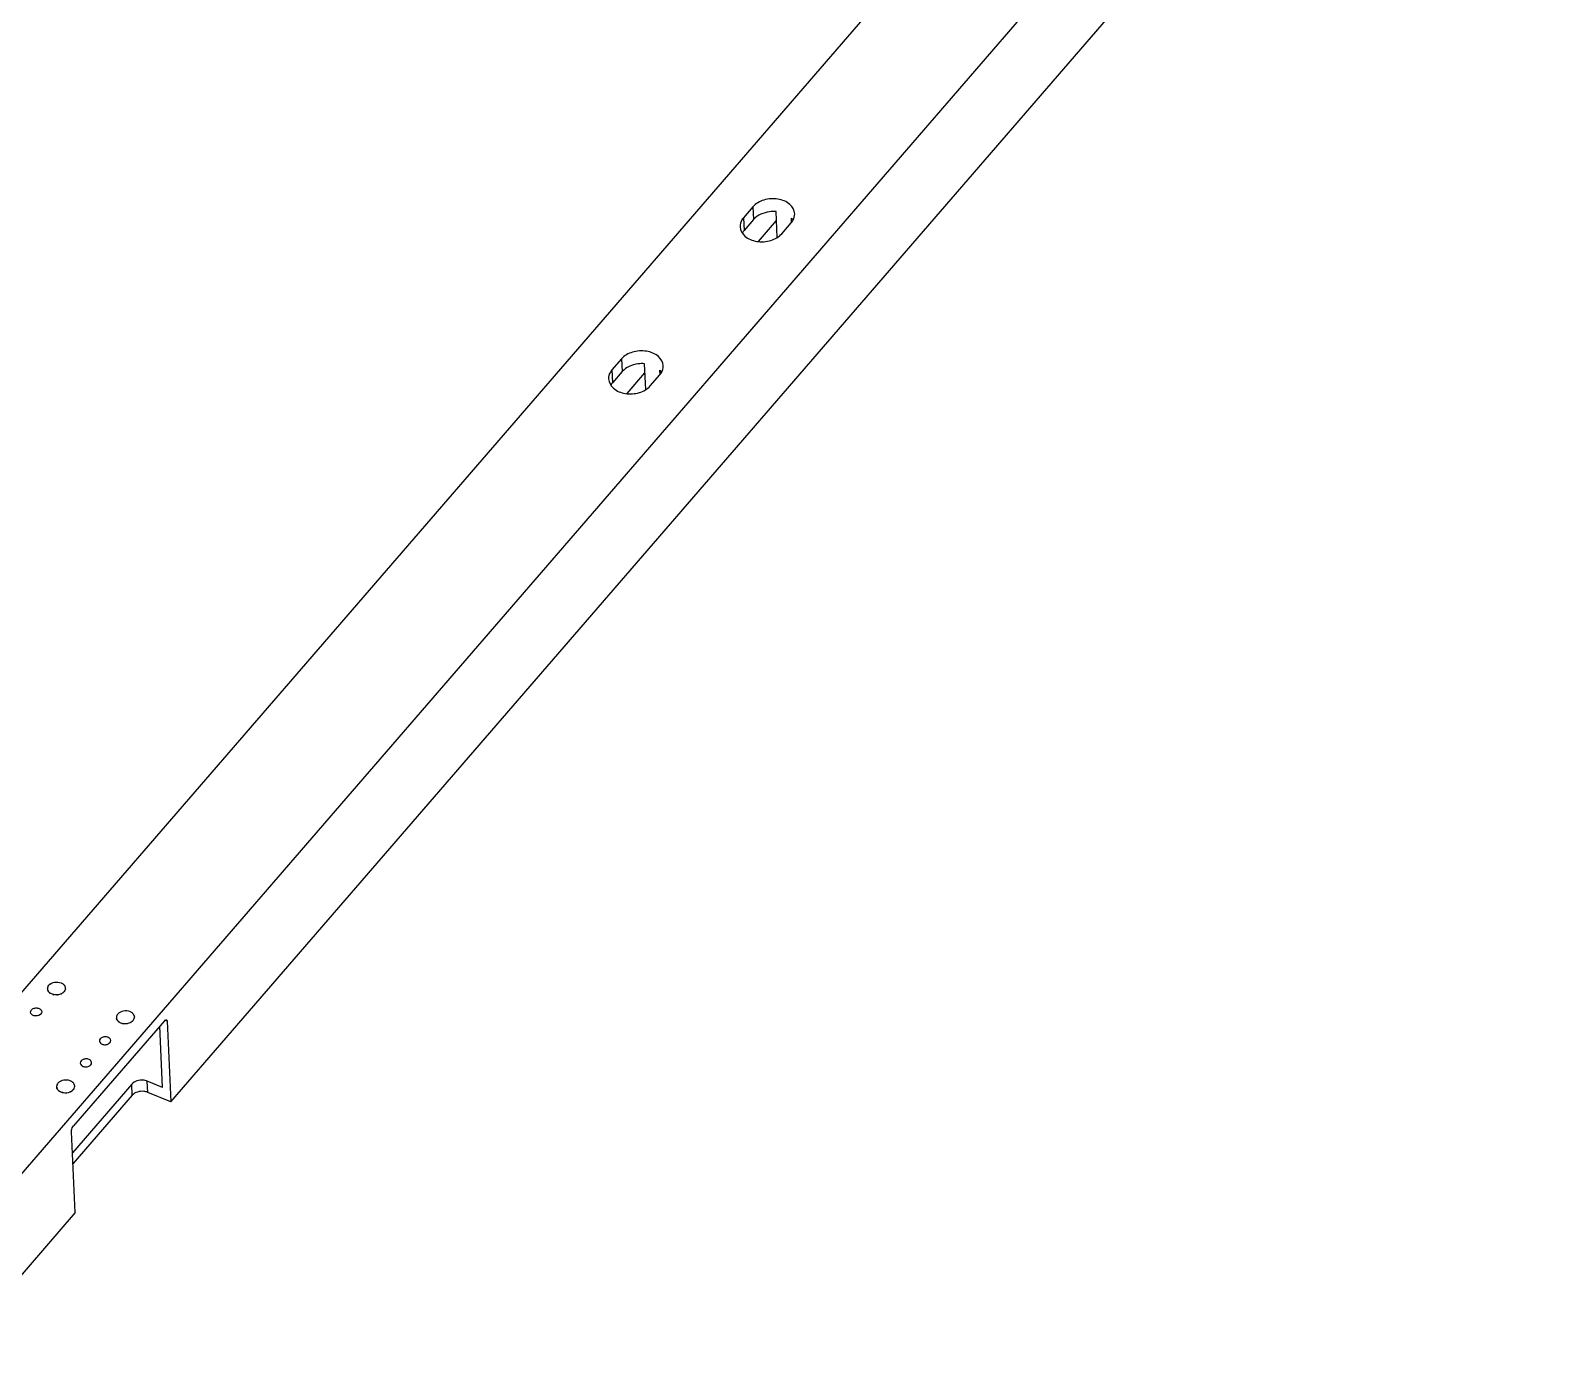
# Model space of a CAD drawing. Header units: millimetres. Extents: x 1409 to 26878, y 589 to 5187.
# Drawn here: x 5775.5 to 5943.3, y 1241 to 1388.6 of the extents above; entities that cross this region are included whole.
import ezdxf

# ---------------------------------------------------------------- set-up
doc = ezdxf.new("R2010")
doc.units = ezdxf.units.MM
doc.layers.add('02___PRT_ALL_AXES', color=7, linetype='Continuous')

msp = doc.modelspace()

# ---------------------------------------------------------------- linework, layer by layer
at = {"color": 7, "linetype": 'Continuous'}
for p, q in [((5752.6607, 1256.8843), (5930.5423, 1462.6873)), ((5943.2616, 1457.3774), (5765.38, 1251.5743)), ((5791.0092, 1270.0395), (5917.3117, 1416.1673)), ((5855.4297, 1369.1093), (5854.3717, 1367.8852)), ((5854.3717, 1367.8852), (5854.4384, 1366.4708)), ((5855.4965, 1367.695), (5854.4384, 1366.4708)), ((5855.4297, 1369.1093), (5855.4965, 1367.695)), ((5858.1153, 1365.7133), (5857.9805, 1368.5664)), ((5859.6985, 1367.3909), (5859.6764, 1367.8584)), ((5856.0439, 1365.2782), (5858.0274, 1367.5732)), ((5858.6114, 1366.1152), (5859.6695, 1367.3393)), ((5840.8817, 1352.2778), (5839.8237, 1351.0537)), ((5839.8237, 1351.0537), (5839.8905, 1349.6394)), ((5840.9485, 1350.8635), (5839.8905, 1349.6394)), ((5840.8817, 1352.2778), (5840.9485, 1350.8635)), ((5843.5673, 1348.8818), (5843.4326, 1351.7349)), ((5845.1506, 1350.5595), (5845.1285, 1351.0269)), ((5841.4959, 1348.4468), (5843.4795, 1350.7417)), ((5844.0635, 1349.2837), (5845.1215, 1350.5078)), ((5777.326, 1282.537), (5777.3506, 1282.5433)), ((5777.3513, 1282.5338), (5777.326, 1282.537)), ((5777.3294, 1282.5056), (5777.3536, 1282.5126)), ((5777.3549, 1282.5032), (5777.3294, 1282.5056)), ((5777.3346, 1282.4743), (5777.3585, 1282.4821)), ((5777.3603, 1282.4727), (5777.3346, 1282.4743)), ((5777.3419, 1282.4433), (5777.3652, 1282.4518)), ((5777.3677, 1282.4425), (5777.3419, 1282.4433)), ((5777.351, 1282.4126), (5777.3738, 1282.4217)), ((5777.3769, 1282.4126), (5777.351, 1282.4126)), ((5777.362, 1282.3822), (5777.3843, 1282.3921)), ((5777.3879, 1282.383), (5777.362, 1282.3822)), ((5777.3749, 1282.3523), (5777.3966, 1282.3628)), ((5777.4008, 1282.3539), (5777.3749, 1282.3523)), ((5777.3897, 1282.3228), (5777.4108, 1282.3339)), ((5777.4155, 1282.3252), (5777.3897, 1282.3228)), ((5777.4063, 1282.2938), (5777.4267, 1282.3056)), ((5777.4319, 1282.297), (5777.4063, 1282.2938)), ((5777.4247, 1282.2655), (5777.4444, 1282.2778)), ((5777.4501, 1282.2694), (5777.4247, 1282.2655)), ((5777.5705, 1282.1104), (5777.5851, 1282.1259)), ((5777.5939, 1282.1189), (5777.5705, 1282.1104)), ((5777.6003, 1282.0876), (5777.614, 1282.1034)), ((5777.6231, 1282.0967), (5777.6003, 1282.0876)), ((5777.6315, 1282.0657), (5777.6442, 1282.0819)), ((5777.6538, 1282.0755), (5777.6315, 1282.0657)), ((5778.9076, 1282.0056), (5778.8883, 1282.0174)), ((5778.8995, 1282.0229), (5778.9076, 1282.0056)), ((5779.1768, 1282.2233), (5779.1937, 1282.2098)), ((5779.2181, 1282.2368), (5779.1934, 1282.2415)), ((5779.2005, 1282.2497), (5779.2181, 1282.2368)), ((5779.3659, 1282.5359), (5779.3402, 1282.5327)), ((5779.3419, 1282.5422), (5779.3659, 1282.5359)), ((5779.3703, 1282.5675), (5779.3449, 1282.5635)), ((5779.3459, 1282.573), (5779.3703, 1282.5675)), ((5779.3728, 1282.5991), (5779.3476, 1282.5943)), ((5779.3481, 1282.6038), (5779.3728, 1282.5991)), ((5779.3483, 1282.6347), (5779.3734, 1282.6307)), ((5779.3734, 1282.6307), (5779.3484, 1282.6252)), ((5778.0077, 1281.9086), (5778.0097, 1281.9269)), ((5778.0224, 1281.924), (5778.0077, 1281.9086)), ((5778.0502, 1281.8997), (5778.0511, 1281.918)), ((5778.4479, 1281.881), (5778.4388, 1281.8979)), ((5778.4522, 1281.8992), (5778.4479, 1281.881)), ((5778.4923, 1281.8858), (5778.4822, 1281.9024)), ((5778.4954, 1281.9041), (5778.4923, 1281.8858)), ((5778.8696, 1281.9881), (5778.8511, 1282.0005)), ((5778.8626, 1282.0056), (5778.8696, 1281.9881)), ((5790.3055, 1279.0326), (5780.2542, 1267.4036)), ((5784.9576, 1279.3511), (5784.9822, 1279.3573)), ((5784.9829, 1279.3479), (5784.9576, 1279.3511)), ((5784.9609, 1279.3196), (5784.9852, 1279.3266)), ((5784.9865, 1279.3172), (5784.9609, 1279.3196)), ((5784.9662, 1279.2884), (5784.9901, 1279.2961)), ((5784.9919, 1279.2868), (5784.9662, 1279.2884)), ((5784.9734, 1279.2573), (5784.9968, 1279.2658)), ((5784.9993, 1279.2565), (5784.9734, 1279.2573)), ((5784.9826, 1279.2266), (5785.0054, 1279.2358)), ((5785.0085, 1279.2266), (5784.9826, 1279.2266)), ((5784.9936, 1279.1963), (5785.0159, 1279.2061)), ((5785.0195, 1279.1971), (5784.9936, 1279.1963)), ((5785.0065, 1279.1663), (5785.0282, 1279.1768)), ((5785.0324, 1279.1679), (5785.0065, 1279.1663)), ((5785.0213, 1279.1368), (5785.0424, 1279.148)), ((5785.0471, 1279.1392), (5785.0213, 1279.1368)), ((5785.0379, 1279.1079), (5785.0583, 1279.1196)), ((5785.0635, 1279.1111), (5785.0379, 1279.1079)), ((5785.0563, 1279.0795), (5785.0759, 1279.0919)), ((5785.0817, 1279.0835), (5785.0563, 1279.0795)), ((5785.2021, 1278.9245), (5785.2167, 1278.9399)), ((5785.2254, 1278.9329), (5785.2021, 1278.9245)), ((5785.2319, 1278.9016), (5785.2456, 1278.9175)), ((5785.2547, 1278.9107), (5785.2319, 1278.9016)), ((5785.2631, 1278.8797), (5785.2758, 1278.896)), ((5785.2854, 1278.8895), (5785.2631, 1278.8797)), ((5785.6393, 1278.7226), (5785.6413, 1278.7409)), ((5785.654, 1278.7381), (5785.6393, 1278.7226)), ((5785.6818, 1278.7138), (5785.6827, 1278.7321)), ((5786.0795, 1278.6951), (5786.0704, 1278.712)), ((5786.0838, 1278.7132), (5786.0795, 1278.6951)), ((5786.1239, 1278.6999), (5786.1138, 1278.7165)), ((5786.127, 1278.7181), (5786.1239, 1278.6999)), ((5786.5012, 1278.8021), (5786.4827, 1278.8145)), ((5786.4942, 1278.8196), (5786.5012, 1278.8021)), ((5786.5391, 1278.8197), (5786.5199, 1278.8315)), ((5786.5311, 1278.8369), (5786.5391, 1278.8197)), ((5786.8084, 1279.0373), (5786.8253, 1279.0238)), ((5786.8497, 1279.0508), (5786.825, 1279.0556)), ((5786.8321, 1279.0638), (5786.8497, 1279.0508)), ((5786.9975, 1279.3499), (5786.9718, 1279.3468)), ((5786.9735, 1279.3562), (5786.9975, 1279.3499)), ((5787.0019, 1279.3815), (5786.9765, 1279.3775)), ((5786.9775, 1279.387), (5787.0019, 1279.3815)), ((5787.0044, 1279.4131), (5786.9792, 1279.4084)), ((5786.9797, 1279.4179), (5787.0044, 1279.4131)), ((5786.9799, 1279.4487), (5787.005, 1279.4447)), ((5787.005, 1279.4447), (5786.98, 1279.4392)), ((5790.5867, 1278.9851), (5790.3304, 1279.0921)), ((5790.5867, 1278.9851), (5791.0092, 1270.0395)), ((5790.1028, 1271.631), (5789.7819, 1278.4267)), ((5786.6856, 1272.0164), (5780.1163, 1264.4159)), ((5786.7441, 1270.7789), (5786.6856, 1272.0164)), ((5790.1028, 1271.631), (5788.4069, 1272.339)), ((5788.4653, 1271.1014), (5788.4069, 1272.339)), ((5778.3449, 1271.7004), (5778.3695, 1271.7066)), ((5778.3702, 1271.6972), (5778.3449, 1271.7004)), ((5778.3482, 1271.669), (5778.3725, 1271.6759)), ((5778.3738, 1271.6665), (5778.3482, 1271.669)), ((5778.3535, 1271.6377), (5778.3774, 1271.6454)), ((5778.3792, 1271.6361), (5778.3535, 1271.6377)), ((5778.3607, 1271.6067), (5778.3841, 1271.6151)), ((5778.3866, 1271.6059), (5778.3607, 1271.6067)), ((5778.3699, 1271.576), (5778.3927, 1271.5851)), ((5778.3958, 1271.5759), (5778.3699, 1271.576)), ((5778.3809, 1271.5456), (5778.4032, 1271.5554)), ((5778.4068, 1271.5464), (5778.3809, 1271.5456)), ((5778.3938, 1271.5156), (5778.4155, 1271.5261)), ((5778.4197, 1271.5172), (5778.3938, 1271.5156)), ((5778.4086, 1271.4862), (5778.4297, 1271.4973)), ((5778.4344, 1271.4885), (5778.4086, 1271.4862)), ((5778.4252, 1271.4572), (5778.4456, 1271.469)), ((5778.4508, 1271.4604), (5778.4252, 1271.4572)), ((5778.4436, 1271.4288), (5778.4632, 1271.4412)), ((5778.469, 1271.4328), (5778.4436, 1271.4288)), ((5778.5894, 1271.2738), (5778.604, 1271.2892)), ((5778.6127, 1271.2822), (5778.5894, 1271.2738)), ((5778.6192, 1271.2509), (5778.6329, 1271.2668)), ((5778.642, 1271.2601), (5778.6192, 1271.2509)), ((5778.6504, 1271.229), (5778.6631, 1271.2453)), ((5778.6727, 1271.2389), (5778.6504, 1271.229)), ((5779.0266, 1271.072), (5779.0286, 1271.0903)), ((5779.0413, 1271.0874), (5779.0266, 1271.072)), ((5779.0691, 1271.0631), (5779.07, 1271.0814)), ((5779.4668, 1271.0444), (5779.4577, 1271.0613)), ((5779.4711, 1271.0626), (5779.4668, 1271.0444)), ((5779.5112, 1271.0492), (5779.5011, 1271.0658)), ((5779.5143, 1271.0674), (5779.5112, 1271.0492)), ((5779.8885, 1271.1515), (5779.87, 1271.1639)), ((5779.8815, 1271.1689), (5779.8885, 1271.1515)), ((5779.9264, 1271.169), (5779.9072, 1271.1808)), ((5779.9184, 1271.1862), (5779.9264, 1271.169)), ((5786.7441, 1270.7789), (5780.1748, 1263.1784)), ((5780.1957, 1271.3866), (5780.2126, 1271.3731)), ((5780.237, 1271.4002), (5780.2123, 1271.4049)), ((5780.2194, 1271.4131), (5780.237, 1271.4002)), ((5780.3848, 1271.6993), (5780.3591, 1271.6961)), ((5780.3608, 1271.7056), (5780.3848, 1271.6993)), ((5780.3892, 1271.7308), (5780.3638, 1271.7269)), ((5780.3648, 1271.7364), (5780.3892, 1271.7308)), ((5780.3917, 1271.7624), (5780.3665, 1271.7577)), ((5780.367, 1271.7672), (5780.3917, 1271.7624)), ((5780.3672, 1271.798), (5780.3923, 1271.7941)), ((5780.3923, 1271.7941), (5780.3673, 1271.7886)), ((5791.0092, 1270.0395), (5788.4653, 1271.1014)), ((5780.4288, 1257.7984), (5780.0064, 1266.744)), ((5780.4288, 1257.7984), (5765.8809, 1240.9669))]:
    msp.add_line(p, q, dxfattribs=at)
for centre, radius, start, end in [((5777.8484, 1282.576), 0.4989, 182.70362, 183.760881), ((5777.8498, 1282.5761), 0.5002, 184.849196, 187.296388), ((5777.8539, 1282.5767), 0.5044, 188.380926, 190.814669), ((5777.8607, 1282.5781), 0.5114, 191.891196, 194.302671), ((5777.8702, 1282.5806), 0.5212, 195.367379, 197.748415), ((5777.8823, 1282.5846), 0.5339, 198.797839, 201.141111), ((5777.8966, 1282.5903), 0.5493, 202.172201, 204.471382), ((5777.9106, 1282.5968), 0.5648, 205.478621, 206.842434), ((5777.9167, 1282.5999), 0.5715, 206.841563, 207.727753), ((5777.9314, 1282.6079), 0.5883, 208.718596, 210.914987), ((5777.9514, 1282.6201), 0.6118, 211.877603, 214.017516), ((5777.9728, 1282.6348), 0.6377, 214.954464, 217.035923), ((5778.0904, 1282.7464), 0.8002, 229.058971, 230.848159), ((5778.114, 1282.7758), 0.8379, 231.629795, 233.36487), ((5778.137, 1282.8072), 0.8768, 234.122975, 235.806327), ((5778.1592, 1282.8403), 0.9167, 236.542024, 238.176266), ((5778.1803, 1282.8747), 0.9571, 238.890759, 240.478659), ((5778.2001, 1282.9103), 0.9978, 241.173206, 242.717627), ((5778.388, 1283.0668), 1.1625, 294.093703, 295.225134), ((5778.3936, 1283.055), 1.1495, 295.226758, 295.492137), ((5778.4057, 1283.0302), 1.1218, 296.115976, 297.544323), ((5778.4241, 1282.9953), 1.0825, 298.185343, 299.648132), ((5778.4442, 1282.9605), 1.0423, 300.305082, 301.805227), ((5778.4658, 1282.9262), 1.0017, 302.479407, 304.019838), ((5778.5381, 1282.8291), 0.8806, 309.372053, 311.050611), ((5778.5639, 1282.7999), 0.8416, 311.806532, 313.536572), ((5778.5901, 1282.7726), 0.8037, 314.315921, 316.099859), ((5778.6105, 1282.7531), 0.7755, 316.907988, 317.516961), ((5778.6196, 1282.7448), 0.7632, 317.515325, 318.746385), ((5778.6428, 1282.7248), 0.7325, 319.572726, 321.470426), ((5778.6687, 1282.7045), 0.6997, 322.325536, 324.282221), ((5778.8138, 1282.629), 0.5352, 343.94598, 346.285308), ((5778.8263, 1282.626), 0.5223, 347.333109, 349.710848), ((5778.8339, 1282.6247), 0.5146, 350.776377, 351.247005), ((5778.8369, 1282.6242), 0.5116, 351.245677, 353.184089), ((5778.8435, 1282.6235), 0.5049, 354.25872, 356.690713), ((5778.8496, 1282.6233), 0.4988, 1.309148, 2.703581), ((5778.8479, 1282.6233), 0.5005, 357.774659, 0.220964), ((5778.2758, 1283.0903), 1.1934, 251.737729, 253.108402), ((5778.2859, 1283.1239), 1.2285, 253.710385, 255.054843), ((5778.2942, 1283.1558), 1.2614, 255.645804, 256.966769), ((5778.3009, 1283.1855), 1.2918, 257.547902, 258.848035), ((5778.3061, 1283.2126), 1.3195, 259.420508, 260.702407), ((5778.3156, 1283.3066), 1.414, 273.773578, 274.997674), ((5778.316, 1283.3023), 1.4098, 275.541558, 276.029774), ((5778.3163, 1283.2997), 1.4071, 276.029682, 276.768982), ((5778.3174, 1283.291), 1.3983, 277.314312, 278.54755), ((5778.3195, 1283.2775), 1.3846, 279.09621, 280.337567), ((5778.3613, 1283.1306), 1.2317, 290.168765, 291.510869), ((5778.3742, 1283.0982), 1.1968, 292.111749, 293.479806), ((5785.48, 1279.39), 0.4989, 182.70362, 183.760881), ((5785.4814, 1279.3901), 0.5002, 184.849196, 187.296388), ((5785.4855, 1279.3907), 0.5044, 188.380926, 190.814669), ((5785.4923, 1279.3921), 0.5114, 191.891196, 194.302671), ((5785.5018, 1279.3947), 0.5212, 195.367379, 197.748415), ((5785.5138, 1279.3986), 0.5339, 198.797839, 201.141111), ((5785.5282, 1279.4044), 0.5493, 202.172201, 204.471382), ((5785.5422, 1279.4108), 0.5647, 205.478606, 206.836117), ((5785.5482, 1279.4139), 0.5715, 206.83527, 207.727763), ((5785.563, 1279.4219), 0.5883, 208.718596, 210.914987), ((5785.583, 1279.4341), 0.6118, 211.877603, 214.017516), ((5785.6044, 1279.4488), 0.6377, 214.954464, 217.035923), ((5785.722, 1279.5604), 0.8002, 229.058971, 230.848159), ((5785.7456, 1279.5898), 0.8379, 231.629795, 233.36487), ((5785.7686, 1279.6212), 0.8768, 234.122975, 235.806327), ((5785.7908, 1279.6543), 0.9167, 236.542024, 238.176266), ((5785.8119, 1279.6888), 0.9571, 238.890759, 240.478659), ((5785.8317, 1279.7243), 0.9978, 241.173206, 242.717627), ((5785.9074, 1279.9044), 1.1934, 251.737729, 253.108402), ((5785.9175, 1279.938), 1.2285, 253.710385, 255.054843), ((5785.9258, 1279.9698), 1.2614, 255.645804, 256.966769), ((5785.9325, 1279.9995), 1.2918, 257.547902, 258.848035), ((5785.9377, 1280.0267), 1.3195, 259.420508, 260.702407), ((5785.9472, 1280.1206), 1.414, 273.773578, 274.997674), ((5785.9476, 1280.1164), 1.4098, 275.541558, 276.026988), ((5785.9479, 1280.1137), 1.4071, 276.026894, 276.76898), ((5785.949, 1280.1051), 1.3983, 277.314312, 278.54755), ((5785.9511, 1280.0915), 1.3846, 279.09621, 280.337567), ((5785.9929, 1279.9446), 1.2317, 290.168765, 291.510869), ((5786.0058, 1279.9122), 1.1968, 292.111749, 293.479806), ((5786.0196, 1279.8809), 1.1626, 294.093718, 295.220094), ((5786.0251, 1279.8691), 1.1495, 295.2217, 295.492133), ((5786.0373, 1279.8442), 1.1218, 296.115976, 297.544323), ((5786.0557, 1279.8094), 1.0825, 298.185343, 299.648132), ((5786.0758, 1279.7746), 1.0423, 300.305082, 301.805227), ((5786.0974, 1279.7402), 1.0017, 302.479407, 304.019838), ((5786.1697, 1279.6431), 0.8806, 309.372053, 311.050611), ((5786.1955, 1279.6139), 0.8416, 311.806532, 313.536572), ((5786.2217, 1279.5866), 0.8037, 314.315921, 316.099859), ((5786.2421, 1279.5671), 0.7755, 316.907988, 317.516961), ((5786.2512, 1279.5588), 0.7632, 317.515325, 318.746385), ((5786.2744, 1279.5388), 0.7325, 319.572726, 321.470426), ((5786.3003, 1279.5185), 0.6997, 322.325536, 324.282221), ((5786.4454, 1279.443), 0.5352, 343.94598, 346.285308), ((5786.4579, 1279.4401), 0.5223, 347.333109, 349.710848), ((5786.4655, 1279.4387), 0.5146, 350.776383, 351.229837), ((5786.4685, 1279.4383), 0.5116, 351.228476, 353.184059), ((5786.4751, 1279.4375), 0.5049, 354.25872, 356.690713), ((5786.4812, 1279.4373), 0.4988, 1.309148, 2.703581), ((5786.4795, 1279.4373), 0.5005, 357.774659, 0.220964), ((5778.8673, 1271.7394), 0.4989, 182.70362, 183.760881), ((5778.8687, 1271.7395), 0.5002, 184.849196, 187.296388), ((5778.8728, 1271.7401), 0.5044, 188.380926, 190.814669), ((5778.8796, 1271.7415), 0.5114, 191.891196, 194.302671), ((5778.8891, 1271.744), 0.5212, 195.367379, 197.748415), ((5778.9011, 1271.748), 0.5339, 198.797839, 201.141111), ((5778.9155, 1271.7537), 0.5493, 202.172201, 204.471382), ((5778.9295, 1271.7602), 0.5647, 205.478606, 206.836117), ((5778.9355, 1271.7632), 0.5715, 206.83527, 207.727763), ((5778.9503, 1271.7712), 0.5883, 208.718596, 210.914987), ((5778.9703, 1271.7835), 0.6118, 211.877603, 214.017516), ((5778.9917, 1271.7982), 0.6377, 214.954464, 217.035923), ((5779.1093, 1271.9098), 0.8002, 229.058971, 230.848159), ((5779.1329, 1271.9392), 0.8379, 231.629795, 233.36487), ((5779.1559, 1271.9706), 0.8768, 234.122975, 235.806327), ((5779.1781, 1272.0036), 0.9167, 236.542024, 238.176266), ((5779.1992, 1272.0381), 0.9571, 238.890759, 240.478659), ((5779.219, 1272.0736), 0.9978, 241.173206, 242.717627), ((5779.2947, 1272.2537), 1.1934, 251.737729, 253.108402), ((5779.3048, 1272.2873), 1.2285, 253.710385, 255.054843), ((5779.3131, 1272.3192), 1.2614, 255.645804, 256.966769), ((5779.3198, 1272.3488), 1.2918, 257.547902, 258.848035), ((5779.325, 1272.376), 1.3195, 259.420508, 260.702407), ((5779.3345, 1272.47), 1.414, 273.773578, 274.997674), ((5779.3349, 1272.4657), 1.4098, 275.541558, 276.026988), ((5779.3352, 1272.4631), 1.4071, 276.026894, 276.76898), ((5779.3363, 1272.4544), 1.3983, 277.314312, 278.54755), ((5779.3384, 1272.4408), 1.3846, 279.09621, 280.337567), ((5779.3802, 1272.294), 1.2317, 290.168765, 291.510869), ((5779.3931, 1272.2616), 1.1968, 292.111749, 293.479806), ((5779.4069, 1272.2302), 1.1626, 294.093718, 295.220094), ((5779.4124, 1272.2184), 1.1495, 295.2217, 295.492133), ((5779.4246, 1272.1935), 1.1218, 296.115976, 297.544323), ((5779.443, 1272.1587), 1.0825, 298.185343, 299.648132), ((5779.4631, 1272.1239), 1.0423, 300.305082, 301.805227), ((5779.4847, 1272.0895), 1.0017, 302.479407, 304.019838), ((5779.557, 1271.9925), 0.8806, 309.372053, 311.050611), ((5779.5828, 1271.9632), 0.8416, 311.806532, 313.536572), ((5779.609, 1271.936), 0.8037, 314.315921, 316.099859), ((5779.6294, 1271.9165), 0.7755, 316.907988, 317.516961), ((5779.6385, 1271.9081), 0.7632, 317.515325, 318.746385), ((5779.6617, 1271.8882), 0.7325, 319.572726, 321.470426), ((5779.6876, 1271.8679), 0.6997, 322.325536, 324.282221), ((5779.8327, 1271.7924), 0.5352, 343.94598, 346.285308), ((5779.8452, 1271.7894), 0.5223, 347.333109, 349.710848), ((5779.8528, 1271.788), 0.5146, 350.776383, 351.229837), ((5779.8558, 1271.7876), 0.5116, 351.228476, 353.184059), ((5779.8624, 1271.7869), 0.5049, 354.25872, 356.690713), ((5779.8685, 1271.7866), 0.4988, 1.309148, 2.703581), ((5779.8668, 1271.7866), 0.5005, 357.774659, 0.220964)]:
    msp.add_arc(centre, radius, start, end, dxfattribs=at)
for points, knots in [([(5860.0468, 1368.3422), (5860.0286, 1368.7285), (5859.522, 1369.5608), (5858.1616, 1370.0558), (5856.6619, 1369.9752), (5855.7374, 1369.4653), (5855.4297, 1369.1093)], [0, 0, 0, 0, 0.20830594, 0.46519412, 0.74654448, 1, 1, 1, 1]), ([(5854.3717, 1367.8852), (5854.3084, 1367.812), (5854.0926, 1367.5215), (5853.9818, 1367.1472), (5853.9943, 1366.8823)], [0, 0, 0, 0, 0.2673484, 1, 1, 1, 1]), ([(5857.9805, 1368.5664), (5857.7407, 1368.5857), (5856.8512, 1368.5681), (5855.9235, 1368.189), (5855.4965, 1367.695)], [0, 0, 0, 0, 0.26925521, 1, 1, 1, 1]), ([(5859.6695, 1367.3393), (5859.7327, 1367.4125), (5859.9485, 1367.7029), (5860.0593, 1368.0773), (5860.0468, 1368.3422)], [0, 0, 0, 0, 0.2673484, 1, 1, 1, 1]), ([(5853.9943, 1366.8823), (5854.0125, 1366.496), (5854.5191, 1365.6636), (5855.8796, 1365.1687), (5857.3792, 1365.2493), (5858.3037, 1365.7592), (5858.6114, 1366.1152)], [0, 0, 0, 0, 0.20830594, 0.46519412, 0.74654448, 1, 1, 1, 1]), ([(5845.4988, 1351.5107), (5845.4807, 1351.897), (5844.9741, 1352.7294), (5843.6136, 1353.2243), (5842.114, 1353.1437), (5841.1894, 1352.6338), (5840.8817, 1352.2778)], [0, 0, 0, 0, 0.20830594, 0.46519412, 0.74654448, 1, 1, 1, 1]), ([(5839.8237, 1351.0537), (5839.7604, 1350.9805), (5839.5447, 1350.6901), (5839.4339, 1350.3157), (5839.4464, 1350.0508)], [0, 0, 0, 0, 0.2673484, 1, 1, 1, 1]), ([(5843.4326, 1351.7349), (5843.1928, 1351.7542), (5842.3032, 1351.7366), (5841.3755, 1351.3575), (5840.9485, 1350.8635)], [0, 0, 0, 0, 0.26925521, 1, 1, 1, 1]), ([(5845.1215, 1350.5078), (5845.1848, 1350.581), (5845.4006, 1350.8715), (5845.5113, 1351.2458), (5845.4988, 1351.5107)], [0, 0, 0, 0, 0.2673484, 1, 1, 1, 1]), ([(5839.4464, 1350.0508), (5839.4646, 1349.6645), (5839.9711, 1348.8322), (5841.3316, 1348.3372), (5842.8312, 1348.4178), (5843.7558, 1348.9277), (5844.0635, 1349.2837)], [0, 0, 0, 0, 0.20830594, 0.46519412, 0.74654448, 1, 1, 1, 1]), ([(5790.3055, 1279.0326), (5790.3233, 1279.0532), (5790.3761, 1279.1086), (5790.4657, 1279.161), (5790.5149, 1279.1405)], [0, 0, 0, 0, 0.33790844, 1, 1, 1, 1]), ([(5790.5149, 1279.1405), (5790.5514, 1279.1252), (5790.5803, 1279.0602), (5790.5858, 1279.0038), (5790.5867, 1278.9851)], [0, 0, 0, 0, 0.67779389, 1, 1, 1, 1]), ([(5788.4069, 1272.339), (5788.2625, 1272.3992), (5787.6777, 1272.5394), (5786.9772, 1272.3537), (5786.6856, 1272.0164)], [0, 0, 0, 0, 0.25973866, 1, 1, 1, 1]), ([(5788.4653, 1271.1014), (5788.3209, 1271.1617), (5787.7361, 1271.3019), (5787.0356, 1271.1162), (5786.7441, 1270.7789)], [0, 0, 0, 0, 0.25973866, 1, 1, 1, 1]), ([(5780.0064, 1266.744), (5780.0039, 1266.7969), (5780.0322, 1267.0339), (5780.1337, 1267.2641), (5780.2542, 1267.4036)], [0, 0, 0, 0, 0.22338084, 1, 1, 1, 1])]:
    msp.add_open_spline(points, degree=3, knots=knots, dxfattribs=at)
for points in [[(5859.8585, 1367.6424), (5859.8042, 1367.7193), (5859.7428, 1367.7916), (5859.6764, 1367.8584)], [(5854.4384, 1366.4708), (5854.359, 1366.3789), (5854.2882, 1366.2784), (5854.2301, 1366.1717)], [(5845.3106, 1350.811), (5845.2562, 1350.8878), (5845.1949, 1350.9601), (5845.1285, 1351.0269)], [(5839.8905, 1349.6394), (5839.811, 1349.5474), (5839.7402, 1349.4469), (5839.6822, 1349.3402)]]:
    msp.add_open_spline(points, degree=3, dxfattribs=at)
at = {"layer": '02___PRT_ALL_AXES', "color": 7, "linetype": 'Continuous'}
msp.add_line((5779.0534, 1283.1176), (5779.143, 1283.0474), dxfattribs=at)
for centre, radius, start, end in [((5777.8476, 1282.5762), 0.498, 177.592556, 182.732211), ((5777.8498, 1282.5761), 0.5002, 171.15205, 177.587429), ((5777.8524, 1282.5765), 0.5029, 182.744166, 191.249521), ((5777.8642, 1282.5737), 0.5148, 166.761286, 171.143102), ((5777.8669, 1282.5795), 0.5177, 191.252758, 198.452203), ((5777.8908, 1282.5674), 0.5422, 161.353814, 166.750536), ((5777.8909, 1282.5876), 0.543, 198.471295, 206.91711), ((5777.9169, 1282.5587), 0.5697, 158.066642, 161.369995), ((5778.2102, 1282.3054), 0.9624, 125.129941, 127.527479), ((5778.4006, 1283.038), 1.1312, 294.196163, 296.197562), ((5778.5436, 1282.3663), 0.9079, 55.837649, 59.128234), ((5778.6347, 1282.4844), 0.7586, 45.062425, 47.923574), ((5778.6645, 1282.514), 0.7166, 40.803839, 45.075628), ((5778.8054, 1282.6107), 0.545, 21.496734, 24.960553), ((5778.8174, 1282.6154), 0.532, 17.9648, 21.496191), ((5778.8324, 1282.6201), 0.5163, 10.612977, 17.980912), ((5778.8346, 1282.6254), 0.514, 347.061968, 351.14525), ((5778.846, 1282.6228), 0.5025, 2.741881, 10.606479), ((5778.8487, 1282.6231), 0.4998, 351.149871, 358.835704), ((5778.8504, 1282.623), 0.4981, 358.841957, 2.731976), ((5778.2954, 1283.161), 1.2667, 256.960488, 258.8102), ((5785.4792, 1279.3902), 0.498, 177.592556, 182.732211), ((5785.4814, 1279.3901), 0.5002, 171.15205, 177.587429), ((5785.484, 1279.3906), 0.5029, 182.744166, 191.249521), ((5785.4958, 1279.3878), 0.5148, 166.761286, 171.143102), ((5785.4985, 1279.3935), 0.5177, 191.252758, 198.452203), ((5785.5332, 1279.3784), 0.5534, 158.012063, 166.699688), ((5785.5225, 1279.4017), 0.543, 198.471295, 206.91711), ((5785.8418, 1279.1194), 0.9624, 125.129941, 127.527479), ((5785.927, 1279.9751), 1.2667, 256.960488, 258.8102), ((5786.0321, 1279.8521), 1.1312, 294.196163, 296.197562), ((5786.1605, 1279.1566), 0.9358, 57.729329, 59.984855), ((5786.2662, 1279.2984), 0.7586, 45.062425, 47.923574), ((5786.2961, 1279.328), 0.7166, 40.803839, 45.075628), ((5786.437, 1279.4247), 0.545, 21.496734, 24.960553), ((5786.449, 1279.4295), 0.532, 17.9648, 21.496191), ((5786.464, 1279.4342), 0.5163, 10.612977, 17.980912), ((5786.4662, 1279.4394), 0.514, 347.061968, 351.14525), ((5786.4776, 1279.4368), 0.5025, 2.741881, 10.606479), ((5786.4803, 1279.4372), 0.4998, 351.149871, 358.835704), ((5786.4819, 1279.4371), 0.4981, 358.841957, 2.731976), ((5779.2291, 1271.4687), 0.9624, 125.129941, 127.527479), ((5779.5478, 1271.5059), 0.9358, 57.729329, 59.984855), ((5779.6535, 1271.6477), 0.7586, 45.062425, 47.923574), ((5779.6834, 1271.6774), 0.7166, 40.803839, 45.075628), ((5779.8243, 1271.7741), 0.545, 21.496734, 24.960553), ((5779.8363, 1271.7788), 0.532, 17.9648, 21.496191), ((5778.8665, 1271.7396), 0.498, 177.592556, 182.732211), ((5778.8687, 1271.7394), 0.5002, 171.15205, 177.587429), ((5778.8713, 1271.7399), 0.5029, 182.744166, 191.249521), ((5778.8831, 1271.7371), 0.5148, 166.761286, 171.143102), ((5778.8858, 1271.7428), 0.5177, 191.252758, 198.452203), ((5778.9205, 1271.7277), 0.5534, 158.012063, 166.699688), ((5778.9098, 1271.751), 0.543, 198.471295, 206.91711), ((5779.3143, 1272.3244), 1.2667, 256.960488, 258.8102), ((5779.4194, 1272.2014), 1.1312, 294.196163, 296.197562), ((5779.8513, 1271.7835), 0.5163, 10.612977, 17.980912), ((5779.8535, 1271.7887), 0.514, 347.061968, 351.14525), ((5779.8649, 1271.7861), 0.5025, 2.741881, 10.606479), ((5779.8676, 1271.7865), 0.4998, 351.149871, 358.835704), ((5779.8692, 1271.7864), 0.4981, 358.841957, 2.731976)]:
    msp.add_arc(centre, radius, start, end, dxfattribs=at)
for points in [[(5777.3884, 1282.7715), (5777.4151, 1282.8377), (5777.4544, 1282.8996), (5777.501, 1282.9536)], [(5777.6446, 1282.0817), (5777.5474, 1282.1477), (5777.4598, 1282.237), (5777.4067, 1282.3418)], [(5777.501, 1282.9536), (5777.5377, 1282.9961), (5777.5795, 1283.0344), (5777.6239, 1283.0686)], [(5778.0096, 1281.9269), (5777.8808, 1281.9568), (5777.7539, 1282.0074), (5777.6446, 1282.0817)], [(5777.6564, 1283.0925), (5778.0255, 1283.3523), (5778.6221, 1283.3773), (5779.0095, 1283.1456)], [(5779.1969, 1282.2456), (5779.116, 1282.152), (5779.0109, 1282.0777), (5778.8999, 1282.0231)], [(5779.3356, 1282.5103), (5779.3133, 1282.4132), (5779.2621, 1282.321), (5779.1969, 1282.2456)], [(5779.2069, 1282.9823), (5779.2437, 1282.9396), (5779.2756, 1282.8918), (5779.2994, 1282.8407)], [(5778.8642, 1282.0062), (5778.6151, 1281.8943), (5778.3175, 1281.8653), (5778.0496, 1281.9184)], [(5775.4764, 1279.9689), (5775.4721, 1280.0581), (5775.5123, 1280.1521), (5775.5707, 1280.2196)], [(5776.725, 1280.0279), (5776.7292, 1279.9387), (5776.689, 1279.8447), (5776.6306, 1279.7771)], [(5785.1326, 1279.7677), (5785.086, 1279.7137), (5785.0467, 1279.6518), (5785.02, 1279.5856)], [(5785.0383, 1279.1559), (5785.0914, 1279.0511), (5785.179, 1278.9617), (5785.2761, 1278.8957)], [(5785.2555, 1279.8827), (5785.211, 1279.8485), (5785.1693, 1279.8101), (5785.1326, 1279.7677)], [(5785.2761, 1278.8957), (5785.3855, 1278.8215), (5785.5124, 1278.7708), (5785.6412, 1278.741)], [(5786.6287, 1279.9669), (5786.2413, 1280.1908), (5785.6538, 1280.164), (5785.288, 1279.9065)], [(5785.6812, 1278.7324), (5785.9491, 1278.6794), (5786.2467, 1278.7083), (5786.4958, 1278.8203)], [(5786.5315, 1278.8371), (5786.6425, 1278.8917), (5786.7476, 1278.9661), (5786.8285, 1279.0597)], [(5786.7746, 1279.8615), (5786.7391, 1279.8935), (5786.7006, 1279.9223), (5786.6602, 1279.9479)], [(5786.8285, 1279.0597), (5786.8937, 1279.135), (5786.9449, 1279.2273), (5786.9672, 1279.3243)], [(5786.931, 1279.6547), (5786.9072, 1279.7058), (5786.8753, 1279.7536), (5786.8385, 1279.7963)], [(5783.2023, 1277.0337), (5783.1439, 1276.9661), (5783.1037, 1276.8722), (5783.108, 1276.783)], [(5784.2622, 1276.5912), (5784.3206, 1276.6587), (5784.3608, 1276.7527), (5784.3566, 1276.8419)], [(5781.0862, 1274.5855), (5781.0278, 1274.5179), (5780.9876, 1274.4239), (5780.9919, 1274.3347)], [(5782.1462, 1274.143), (5782.2046, 1274.2105), (5782.2448, 1274.3045), (5782.2405, 1274.3937)], [(5778.5199, 1272.117), (5778.4733, 1272.063), (5778.434, 1272.0011), (5778.4073, 1271.9349)], [(5778.6428, 1272.232), (5778.5983, 1272.1978), (5778.5566, 1272.1594), (5778.5199, 1272.117)], [(5780.016, 1272.3162), (5779.6286, 1272.5401), (5779.0411, 1272.5133), (5778.6753, 1272.2558)], [(5780.1619, 1272.2108), (5780.1264, 1272.2428), (5780.0879, 1272.2717), (5780.0475, 1272.2972)], [(5780.3183, 1272.004), (5780.2945, 1272.0552), (5780.2626, 1272.1029), (5780.2258, 1272.1456)], [(5778.4256, 1271.5052), (5778.4787, 1271.4004), (5778.5663, 1271.3111), (5778.6634, 1271.2451)], [(5778.6634, 1271.2451), (5778.7728, 1271.1708), (5778.8997, 1271.1201), (5779.0285, 1271.0903)], [(5779.0685, 1271.0817), (5779.3364, 1271.0287), (5779.634, 1271.0577), (5779.8831, 1271.1696)], [(5779.9188, 1271.1864), (5780.0298, 1271.2411), (5780.1349, 1271.3154), (5780.2158, 1271.409)], [(5780.2158, 1271.409), (5780.281, 1271.4843), (5780.3322, 1271.5766), (5780.3545, 1271.6737)]]:
    msp.add_open_spline(points, degree=3, dxfattribs=at)
for points, knots in [([(5775.5707, 1280.2196), (5775.6476, 1280.3087), (5775.8788, 1280.4361), (5776.2537, 1280.4563), (5776.5938, 1280.3325), (5776.7204, 1280.1244), (5776.725, 1280.0279)], [0, 0, 0, 0, 0.25351061, 0.5348291, 0.79170859, 1, 1, 1, 1]), ([(5776.6306, 1279.7771), (5776.5537, 1279.6881), (5776.3226, 1279.5607), (5775.9476, 1279.5405), (5775.6076, 1279.6643), (5775.481, 1279.8724), (5775.4764, 1279.9689)], [0, 0, 0, 0, 0.25351061, 0.5348291, 0.79170859, 1, 1, 1, 1]), ([(5784.3566, 1276.8419), (5784.352, 1276.9385), (5784.2254, 1277.1465), (5783.8853, 1277.2703), (5783.5104, 1277.2502), (5783.2792, 1277.1227), (5783.2023, 1277.0337)], [0, 0, 0, 0, 0.20829141, 0.4651709, 0.74648939, 1, 1, 1, 1]), ([(5783.108, 1276.783), (5783.1126, 1276.6864), (5783.2391, 1276.4784), (5783.5792, 1276.3546), (5783.9541, 1276.3747), (5784.1853, 1276.5022), (5784.2622, 1276.5912)], [0, 0, 0, 0, 0.20829141, 0.4651709, 0.74648939, 1, 1, 1, 1]), ([(5780.9919, 1274.3347), (5780.9965, 1274.2382), (5781.1231, 1274.0301), (5781.4632, 1273.9064), (5781.8381, 1273.9265), (5782.0692, 1274.054), (5782.1462, 1274.143)], [0, 0, 0, 0, 0.20829141, 0.4651709, 0.74648939, 1, 1, 1, 1]), ([(5782.2405, 1274.3937), (5782.2359, 1274.4903), (5782.1093, 1274.6983), (5781.7692, 1274.8221), (5781.3943, 1274.8019), (5781.1632, 1274.6745), (5781.0862, 1274.5855)], [0, 0, 0, 0, 0.20829141, 0.4651709, 0.74648939, 1, 1, 1, 1])]:
    msp.add_open_spline(points, degree=3, knots=knots, dxfattribs=at)

doc.saveas('drawing.dxf')
